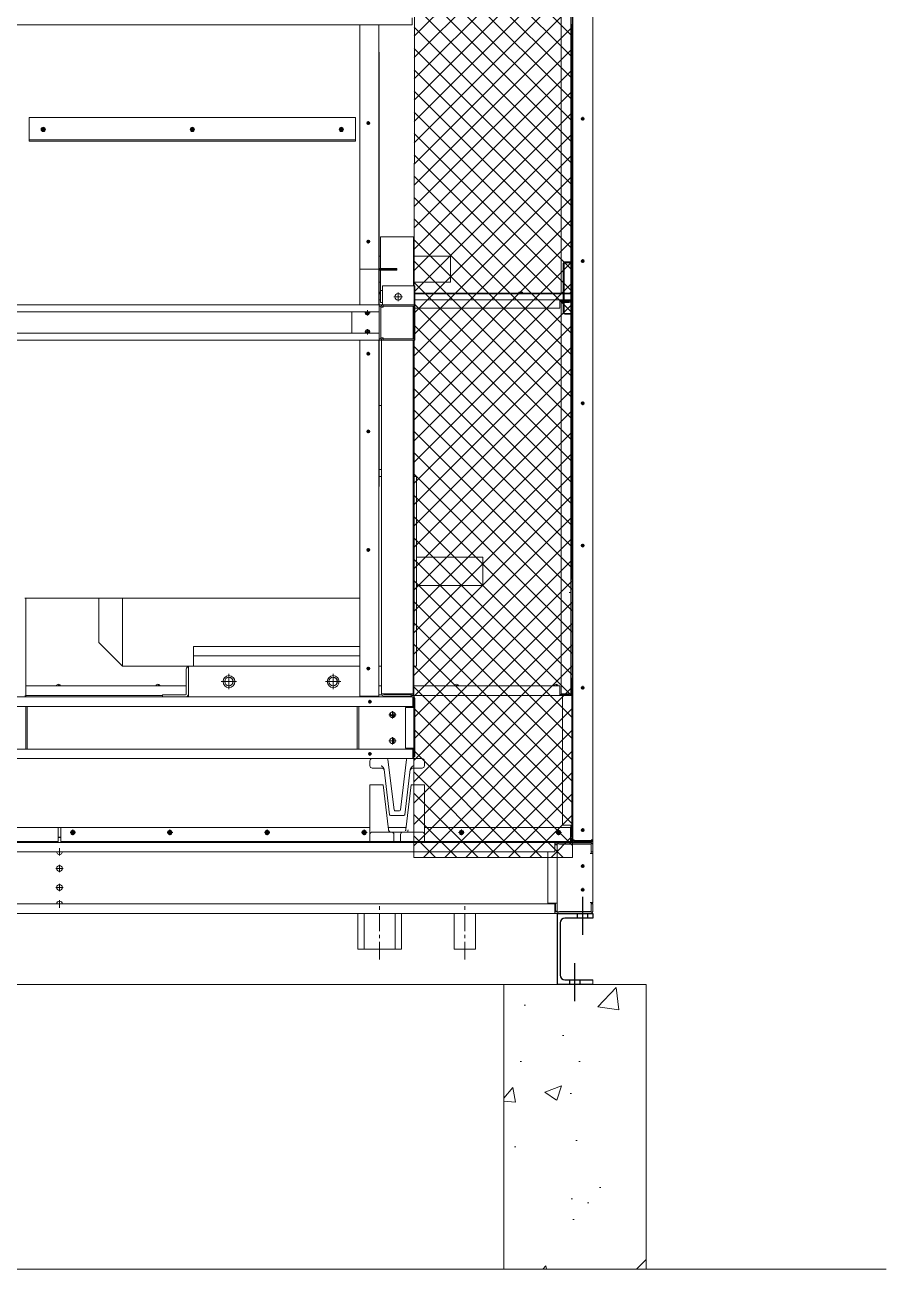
# Model space of a CAD drawing. Header units: millimetres. Extents: x -17070 to 45188, y -291348 to 34911.
# Drawn here: x 36825 to 38642, y 20949 to 23573 of the extents above; entities that cross this region are included whole.
import ezdxf

# ---------------------------------------------------------------- set-up
doc = ezdxf.new("R2010")
doc.units = ezdxf.units.MM
doc.linetypes.add('CENTER', pattern=[2, 1.25, -0.25, 0.25, -0.25])
doc.linetypes.add('CENTERX2', pattern=[4, 2.5, -0.5, 0.5, -0.5])
doc.layers.add('center', color=1, linetype='CENTER')
doc.layers.add('냉각탑_기초', color=23, linetype='Continuous')

# ---------------------------------------------------------------- blocks, each defined once
blk = doc.blocks.new('2')
at = {"lineweight": 5}
h = blk.add_hatch(dxfattribs=at)
h.set_pattern_fill('ANSI37', scale=10)
h.set_pattern_definition([(45, (-1253053.494, -466516.612), (-22.4506403, 22.4506403), []), (135, (-1253053.494, -466516.612), (-22.4506403, -22.4506403), [])])
h.paths.add_polyline_path([(37980.8, 21817), (37977, 23770.1), (37647, 23770.1), (37645.6, 21817)])
at = {"color": 7, "lineweight": 20, "ltscale": 0.280701}
for p, q in [((37981.2, 21853.9), (37981.2, 24895.7)), ((38023.2, 21853.9), (38023.2, 24895.7)), ((37957, 23007.3), (37957, 23768.7)), ((37977, 23770.1), (37977, 23072.8)), ((37979.6, 23291.3), (37979.6, 23668.9)), ((35104.4, 23572.8), (37642, 23572.8)), ((37531.7, 23572.8), (37531.7, 22982.6)), ((37571.7, 23572.8), (37571.7, 23057.4)), ((37642, 23587.8), (37642, 23572.8)), ((37571.7, 23515.4), (37572.9, 23515.4)), ((37572.9, 23515.4), (37572.9, 23513.7)), ((37572.9, 23513.7), (37572.9, 23059)), ((37522.9, 23377.4), (36833.9, 23377.4)), ((36833.9, 23327.4), (36833.9, 23377.4)), ((36863.9, 23356.3), (36863.9, 23348.5)), ((37178.4, 23356.3), (37178.4, 23348.5)), ((37492.9, 23356.3), (37492.9, 23348.5)), ((37522.9, 23377.4), (37522.9, 23327.4)), ((37545.8, 23365.8), (37553.6, 23365.8)), ((37549.7, 23369.7), (37549.7, 23361.9)), ((37998.3, 23374.8), (38006.1, 23374.8)), ((38002.2, 23378.7), (38002.2, 23370.9)), ((36833.9, 23330.6), (37522.9, 23330.6)), ((36860, 23352.4), (36867.8, 23352.4)), ((37174.5, 23352.4), (37182.3, 23352.4)), ((37489, 23352.4), (37496.8, 23352.4)), ((36833.9, 23327.4), (37522.9, 23327.4)), ((37979.2, 23196.7), (37979.2, 23289.7)), ((37981.2, 23289.7), (37979.2, 23289.7)), ((37981.2, 23196.7), (37979.2, 23196.7)), ((37979.6, 23111.2), (37979.6, 23195.1)), ((37549.7, 23119.7), (37549.7, 23111.9)), ((37575.4, 23059), (37575.4, 23125.6)), ((37645.4, 23125.6), (37575.4, 23125.6)), ((37645.4, 23057.4), (37645.4, 23125.6)), ((37545.8, 23115.8), (37553.6, 23115.8)), ((37979.6, 23074.3), (37979.6, 23111.2)), ((37979.6, 23111.2), (37981.2, 23111.2)), ((37572.9, 23084.9), (37575.4, 23084.9)), ((37645.4, 23084.9), (37723.2, 23084.9)), ((37723.2, 23084.9), (37723.2, 23033.3)), ((37961.2, 22965.9), (37961.2, 23069.7)), ((37962.8, 22965.9), (37962.8, 23069.7)), ((37978.1, 23072.8), (37964.3, 23072.8)), ((37978.1, 23071.2), (37964.3, 23071.2)), ((37977, 23071.2), (37977, 23009.7)), ((37979.6, 22964), (37979.6, 23071.6)), ((37998.3, 23074.8), (38006.1, 23074.8)), ((38002.2, 23078.7), (38002.2, 23070.9)), ((37531.7, 23057.4), (37568.9, 23057.4)), ((37571.7, 23057.4), (37568.9, 23057.4)), ((37571.7, 23057.4), (37571.7, 22982.6)), ((37610.1, 23059), (37572.9, 23059)), ((37610.1, 23057.4), (37572.9, 23057.4)), ((37610.1, 23055.8), (37572.9, 23055.8)), ((37572.9, 23055.8), (37572.9, 22982.6)), ((37575.4, 23055.8), (37575.4, 23012.6)), ((37610.1, 23059), (37610.1, 23055.8)), ((37645.4, 23057.4), (37645.4, 23022.6)), ((37572.9, 23029.9), (37575.4, 23029.9)), ((37647.9, 23022.6), (37579.4, 23022.6)), ((37579.4, 22982.2), (37579.4, 23022.6)), ((37645.4, 23029.9), (37723.2, 23029.9)), ((37647.9, 22977.4), (37647.9, 23022.6)), ((37723.2, 23033.3), (37723.2, 23029.9)), ((37572.9, 23007.2), (37575.4, 23007.2)), ((37572.9, 23005.9), (37575.4, 23005.9)), ((37575.4, 22992.7), (37572.9, 22992.7)), ((37579.4, 23012.6), (37575.4, 23012.6)), ((37575.4, 22987.6), (37575.4, 23012.6)), ((37579.4, 22987.6), (37575.4, 22987.6)), ((37603.8, 22999.1), (37622, 22999.1)), ((37612.9, 23008.2), (37612.9, 22990)), ((37647.9, 23007.2), (37961.2, 23007.2)), ((37647.9, 23005.9), (37961.2, 23005.9)), ((37961.2, 22992.7), (37647.9, 22992.7)), ((37953.9, 22975.2), (37953.9, 22991.9)), ((37953.9, 22991.9), (37961.2, 22991.9)), ((37961.2, 22990.7), (37953.9, 22990.7)), ((37961.2, 23007.3), (37957, 23007.3)), ((37957, 22988.6), (37961.2, 22988.6)), ((37957, 22988.6), (37957, 22987.5)), ((37957, 22987.5), (37961.2, 22987.5)), ((37957, 22161.9), (37957, 22987.5)), ((37973.5, 23007.3), (37962.8, 23007.3)), ((37962.8, 23007.2), (37977, 23007.2)), ((37962.8, 23005.9), (37977, 23005.9)), ((37977, 22992.7), (37962.8, 22992.7)), ((37962.8, 22991.9), (37973.9, 22991.9)), ((37973.9, 22990.7), (37962.8, 22990.7)), ((37962.8, 22988.6), (37973.9, 22988.6)), ((37962.8, 22987.5), (37973.9, 22987.5)), ((37973.9, 22992.7), (37973.9, 22991.9)), ((37973.9, 22990.7), (37973.9, 22991.9)), ((37975, 23007.2), (37975, 23007.6)), ((37975.4, 22989.6), (37975.4, 22992.7)), ((37977, 23007.2), (37977, 23009.7)), ((37977, 23005.9), (37977, 23007.2)), ((37977, 23005.9), (37977, 22993.8)), ((37977, 22989.6), (37977, 22993.8)), ((37977, 22989.6), (37977, 22964.4)), ((35173.4, 22982.6), (37573, 22982.6)), ((37573, 22967.6), (35173.4, 22967.6)), ((37514.7, 22967.6), (37514.7, 22922.6)), ((37542.1, 22965.5), (37553.8, 22965.5)), ((37547.9, 22971.3), (37547.9, 22959.6)), ((37573, 22982.6), (37574.7, 22982.6)), ((37573, 22982.6), (37573, 22977.4)), ((37573, 22979.4), (37576.2, 22979.4)), ((37573, 22922.6), (37573, 22977.4)), ((37574.7, 22982.6), (37579.4, 22982.6)), ((37576.2, 22910.8), (37576.2, 22979.4)), ((37581.4, 22977.4), (37576.2, 22977.4)), ((37579.4, 22982.6), (37580.9, 22982.6)), ((37642.7, 22982.6), (37581.4, 22982.6)), ((37581.4, 22982.6), (37581.4, 22977.4)), ((37581.4, 22979.4), (37644.7, 22979.4)), ((37644.7, 22979.4), (37644.7, 22910.8)), ((37647.9, 22967.6), (37644.7, 22967.6)), ((37647.9, 22922.6), (37647.9, 22977.4)), ((37953.9, 22975.2), (37647.9, 22975.2)), ((37978.1, 22964.4), (37964.3, 22964.4)), ((37978.1, 22962.8), (37964.3, 22962.8)), ((37977, 22962.8), (37977, 22377.5)), ((37979.6, 22961.3), (37979.6, 22961.3)), ((37979.6, 22961.3), (37979.6, 22924.4)), ((35173.4, 22922.6), (37573, 22922.6)), ((37542.1, 22925.5), (37553.8, 22925.5)), ((37547.9, 22931.3), (37547.9, 22919.6)), ((37573, 22907.6), (37573, 22922.6)), ((37576.2, 22910.8), (37573, 22910.8)), ((37581.4, 22912.8), (37576.2, 22912.8)), ((37579.4, 22907.6), (37579.4, 22908)), ((37581.4, 22912.8), (37581.4, 22907.6)), ((37581.4, 22910.8), (37642.7, 22910.8)), ((37644.7, 22910.8), (37581.4, 22910.8)), ((37647.9, 22922.6), (37644.7, 22922.6)), ((37647.9, 22922.6), (37647.9, 22912.8)), ((37647.9, 22907.6), (37647.9, 22912.8)), ((37979.6, 22861.9), (37979.6, 22924.4)), ((37979.6, 22924.4), (37981.2, 22924.4)), ((37573, 22907.6), (35173.4, 22907.6)), ((37531.7, 22907.6), (37531.7, 22157)), ((37549.7, 22883.3), (37549.7, 22875.5)), ((37571.7, 22907.6), (37571.7, 22158.2)), ((37572.9, 22907.6), (37573.2, 22907.6)), ((37572.9, 22907.6), (37572.9, 22804.6)), ((37574.7, 22907.6), (37573, 22907.6)), ((37573.2, 22907.6), (37574.7, 22907.6)), ((37574.7, 22907.6), (37579.4, 22907.6)), ((37574.7, 22907.6), (37574.7, 22907.6)), ((37574.7, 22907.6), (37577.7, 22907.6)), ((37577.7, 22907.6), (37577.7, 22162.1)), ((37581.4, 22907.6), (37579.4, 22907.6)), ((37579.4, 22907.6), (37580.9, 22907.6)), ((37580.9, 22907.6), (37581.4, 22907.6)), ((37642.7, 22907.6), (37581.4, 22907.6)), ((37647.9, 22907.6), (37642.7, 22907.6)), ((37642.7, 22907.6), (37647.9, 22907.6)), ((37644.7, 22907.6), (37644.7, 22162.1)), ((37647.9, 22907.6), (37644.7, 22907.6)), ((37545.8, 22879.4), (37553.6, 22879.4)), ((37979.2, 22767.3), (37979.2, 22860.3)), ((37981.2, 22860.3), (37979.2, 22860.3)), ((37572.9, 22804.6), (37572.9, 22599.4)), ((38002.2, 22778.7), (38002.2, 22770.9)), ((37577.7, 22770.4), (37572.9, 22770.4)), ((37981.2, 22767.3), (37979.2, 22767.3)), ((37979.6, 22634.9), (37979.6, 22765.7)), ((37998.3, 22774.8), (38006.1, 22774.8)), ((37545.8, 22715.4), (37553.6, 22715.4)), ((37549.7, 22719.3), (37549.7, 22711.5)), ((37572.9, 22635.4), (37577.7, 22635.4)), ((37572.9, 22620.4), (37577.7, 22620.4)), ((37644.7, 22620.4), (37651.2, 22620.4)), ((37651.2, 22620.4), (37651.2, 22420.4)), ((37979.2, 22534.9), (37979.2, 22634.9)), ((37981.2, 22634.9), (37979.2, 22634.9)), ((37571.7, 22599.4), (37572.9, 22599.4)), ((37981.2, 22534.9), (37979.2, 22534.9)), ((37979.6, 21995.2), (37979.6, 22534.9)), ((37545.8, 22465.4), (37553.6, 22465.4)), ((37549.7, 22469.3), (37549.7, 22461.5)), ((37998.3, 22474.8), (38006.1, 22474.8)), ((38002.2, 22478.7), (38002.2, 22470.9)), ((37651.2, 22450.4), (37791.2, 22450.4)), ((37791.2, 22450.4), (37791.2, 22420.4)), ((37651.2, 22420.4), (37651.2, 22220.4)), ((37791.2, 22420.4), (37791.2, 22390.4)), ((37651.2, 22390.4), (37791.2, 22390.4)), ((36825.1, 22363.9), (37531.7, 22363.9)), ((36827.1, 22363.9), (36827.1, 22157.6)), ((36981.2, 22363.9), (36981.2, 22270.4)), ((37031.2, 22363.9), (37031.2, 22220.4)), ((37975.4, 22375.7), (37975.4, 22375.7)), ((37977, 22375.7), (37977, 22377.5)), ((37977, 22375.7), (37977, 22161.9)), ((36981.2, 22270.4), (37031.2, 22220.4)), ((37531.7, 22261.7), (37180.7, 22261.7)), ((37180.7, 22261.7), (37180.7, 22242.4)), ((37531.7, 22242.4), (37180.7, 22242.4)), ((37180.7, 22242.4), (37180.7, 22220.4)), ((37031.2, 22220.4), (37172.2, 22220.4)), ((37165.7, 22161.9), (37165.7, 22213.9)), ((37170.2, 22217.4), (37169, 22219.5)), ((37170.2, 22155.4), (37170.2, 22219.5)), ((37170.2, 22213.9), (37170.2, 22161.9)), ((37531.7, 22220.4), (37172.2, 22220.4)), ((37255.7, 22204.1), (37255.7, 22171.6)), ((37475.7, 22204.1), (37475.7, 22171.6)), ((37545.8, 22215.4), (37553.6, 22215.4)), ((37549.7, 22219.3), (37549.7, 22211.5)), ((37571.7, 22220.4), (37577.7, 22220.4)), ((37644.7, 22220.4), (37651.2, 22220.4)), ((37981.2, 22203.6), (37981.2, 22203.6)), ((37981.2, 22203.6), (37981.2, 22203.6)), ((37981.2, 22203.6), (37981.2, 22203.6)), ((37981.2, 22203.6), (37981.2, 22203.6)), ((36827.1, 22178.8), (37165.7, 22178.8)), ((37239.5, 22187.9), (37272, 22187.9)), ((37459.5, 22187.9), (37492, 22187.9)), ((37571.7, 22178.8), (37577.7, 22178.8)), ((37644.7, 22178.8), (37953.9, 22178.8)), ((37953.9, 22158.8), (37953.9, 22178.8)), ((37977.2, 22198.8), (37977, 22198.8)), ((37977.2, 22195.4), (37977.2, 22198.8)), ((37977.2, 22195.4), (37979.2, 22195.4)), ((37977.2, 22195.4), (37977.2, 22163.8)), ((37979.2, 22195.4), (37979.2, 22158.4)), ((37981.2, 22195.4), (37981.2, 22195.4)), ((37981.2, 22195.4), (37981.2, 22195.4)), ((37998.3, 22174.8), (38006.1, 22174.8)), ((38002.2, 22178.7), (38002.2, 22170.9)), ((36787.9, 22155.4), (36827.1, 22155.4)), ((36825.1, 22157.6), (36827.1, 22157.6)), ((36825.1, 22157), (36827.1, 22157)), ((36827.1, 22158.8), (37115.7, 22158.8)), ((36827.1, 22157.6), (36827.1, 22157)), ((36827.1, 22155.4), (36827.1, 22157)), ((37643.5, 22155.4), (36827.1, 22155.4)), ((37163.7, 22159.9), (37115.7, 22159.9)), ((37115.7, 22155.4), (37115.7, 22159.9)), ((37169.5, 22158.8), (37170.2, 22158.8)), ((37531.7, 22157), (37568.9, 22157)), ((37531.7, 22157), (37531.7, 22155.4)), ((37568.9, 22155.4), (37531.7, 22155.4)), ((37553.1, 22149.3), (37553.1, 22141.5)), ((37568.9, 22157), (37571.7, 22157)), ((37571.1, 22156.5), (37571.5, 22156.4)), ((37578.3, 22159.9), (37571.7, 22159.9)), ((37571.7, 22158.2), (37571.7, 22157)), ((37577.7, 22162.1), (37582.4, 22162.1)), ((37640, 22162.1), (37582.4, 22162.1)), ((37582.4, 22160.6), (37640, 22160.6)), ((37582.4, 22157.4), (37640, 22157.4)), ((37615.7, 22157.4), (37615.7, 22155.4)), ((37644.7, 22162.1), (37640, 22162.1)), ((37640, 22157.4), (37640, 22160.6)), ((37643.4, 22158.8), (37973.9, 22158.8)), ((37643.5, 22150.7), (37643.5, 22155.4)), ((37643.5, 22150.7), (37648.2, 22150.7)), ((37643.5, 22150.7), (37643.5, 22135.4)), ((37645, 22133.4), (37645, 22150.7)), ((37648.2, 22047.4), (37648.2, 22150.7)), ((37953.9, 22160.4), (37973.9, 22160.4)), ((37973.9, 22158.8), (37953.9, 22158.8)), ((37957, 22161.9), (37973.9, 22161.9)), ((37957, 22161.9), (37973.9, 22161.9)), ((37959.2, 22158.4), (37959.2, 21885.2)), ((37959.2, 22158.4), (37975.8, 22158.4)), ((37973.9, 22161.9), (37973.9, 22160.4)), ((37973.9, 22160.4), (37973.9, 22158.8)), ((37973.9, 22158.8), (37973.9, 22158.8)), ((37975.4, 22161.9), (37975.4, 22161.9)), ((37975.8, 22158.4), (37979.2, 22158.4)), ((37977.2, 22163.8), (37977, 22163.8)), ((37977, 22161.9), (37977, 22161.9)), ((37977.2, 22158.4), (37977.2, 22163.8)), ((37979.2, 22158.4), (37979.2, 21863.2)), ((37643.5, 22135.4), (35218.3, 22135.4)), ((36827.1, 22135.4), (36827.1, 22045.4)), ((36830.3, 22135.4), (36830.3, 22045.4)), ((37526.5, 22135.4), (37526.5, 22045.4)), ((37529.7, 22135.4), (37529.7, 22045.4)), ((37549.2, 22145.4), (37557, 22145.4)), ((37596.9, 22116), (37596.9, 22122.5)), ((37600.7, 22125.7), (37600.7, 22110.1)), ((37603.8, 22116), (37603.8, 22123)), ((37628.2, 22047.4), (37628.2, 22133.4)), ((37628.2, 22133.4), (37643.5, 22133.4)), ((37643.5, 22133.4), (37648.2, 22133.4)), ((37592.9, 22117.9), (37608.5, 22117.9)), ((37606.4, 22116), (37596.9, 22116)), ((37599.5, 22115.2), (37599.5, 22116)), ((37599.5, 22115.2), (37606.1, 22115.2)), ((37602.7, 22114.6), (37602.7, 22112.2)), ((37600.7, 22070.7), (37600.7, 22055.1)), ((37602.7, 22068.5), (37602.7, 22057.2)), ((35218.3, 22045.4), (37643.5, 22045.4)), ((37592.9, 22062.9), (37608.5, 22062.9)), ((37643.5, 22047.4), (37628.2, 22047.4)), ((37643.5, 22047.4), (37648.2, 22047.4)), ((37643.5, 22045.4), (37643.5, 22025.4)), ((37645, 22030.1), (37645, 22047.4)), ((37648.2, 22047.4), (37648.2, 22030.1)), ((35218.3, 22025.4), (37643.5, 22025.4)), ((37549.2, 22035.4), (37557, 22035.4)), ((37553.1, 22039.3), (37553.1, 22031.5)), ((37553.2, 22020.4), (37553.2, 22010.4)), ((37604, 21917.1), (37590.9, 22023.6)), ((37630.5, 22023.6), (37617.4, 21917.1)), ((37643.5, 22030.1), (37645, 22030.1)), ((37643.5, 22025.4), (37658.2, 22025.4)), ((37648.2, 22030.1), (37645, 22030.1)), ((37658.2, 22025.4), (37663.2, 22025.4)), ((37668.2, 22020.4), (37668.2, 22010.4)), ((37558.2, 22005.4), (37563.2, 22005.4)), ((37563.2, 22005.4), (37578.3, 22005.4)), ((37594.8, 21907.1), (37583.1, 22002.3)), ((37626.7, 21907.1), (37638.4, 22002.3)), ((37658.2, 22005.4), (37643.2, 22005.4)), ((37658.2, 22005.4), (37663.2, 22005.4)), ((37981.2, 21995.2), (37979.6, 21995.2)), ((37980.2, 21995.2), (37980.2, 21958.8)), ((37553.2, 21850.4), (37553.2, 21970.4)), ((37553.2, 21970.4), (37558.2, 21970.4)), ((37558.2, 21970.4), (37575.9, 21970.4)), ((37581, 21970.4), (37575.9, 21970.4)), ((37592.5, 21876), (37581, 21970.4)), ((37628.9, 21876), (37640.5, 21970.4)), ((37640.5, 21970.4), (37645.5, 21970.4)), ((37668.2, 21970.4), (37645.5, 21970.4)), ((37668.2, 21970.4), (37668.2, 21875.4)), ((37980.2, 21958.8), (37979.2, 21958.8)), ((37979.2, 21952.2), (37979.5, 21951.8)), ((37979.5, 21958.2), (37979.5, 21951.8)), ((37980.2, 21953.3), (37979.5, 21951.8)), ((37980.2, 21953.3), (37980.2, 21958.3)), ((37980.2, 21953.3), (37981, 21951.8)), ((37981, 21958.4), (37981, 21951.8)), ((37981.2, 21952.3), (37981, 21951.8)), ((37606, 21915.4), (37615.5, 21915.4)), ((37979.2, 21915.3), (37979.5, 21915.8)), ((37979.5, 21905.8), (37979.5, 21915.8)), ((37980.2, 21914.3), (37979.5, 21915.8)), ((37980.2, 21914.3), (37981, 21915.8)), ((37980.2, 21914.3), (37980.2, 21907.3)), ((37981, 21905.8), (37981, 21915.8)), ((37981.2, 21915.2), (37981, 21915.8)), ((37596.8, 21905.4), (37624.7, 21905.4)), ((37979.2, 21885.2), (37959.2, 21885.2)), ((37977.2, 21879.8), (37977.2, 21885.2)), ((37979.2, 21906.2), (37979.5, 21905.8)), ((37980.2, 21907.3), (37979.5, 21905.8)), ((37980.2, 21907.3), (37981, 21905.8)), ((37981.2, 21906.3), (37981, 21905.8)), ((35851.2, 21879.8), (36895.2, 21879.8)), ((36901.2, 21879.8), (36895.2, 21879.8)), ((36895.2, 21879.8), (36895.2, 21848.8)), ((36895.2, 21859.8), (36901.2, 21859.8)), ((36901.2, 21858.8), (36895.2, 21858.8)), ((37553.2, 21879.8), (36901.2, 21879.8)), ((36901.2, 21879.8), (36901.2, 21848.8)), ((36920.4, 21869.8), (36932.1, 21869.8)), ((36926.2, 21875.6), (36926.2, 21863.9)), ((37125.4, 21869.8), (37137.1, 21869.8)), ((37131.2, 21875.6), (37131.2, 21863.9)), ((37330.4, 21869.8), (37342.1, 21869.8)), ((37336.2, 21875.6), (37336.2, 21863.9)), ((37535.4, 21869.8), (37547.1, 21869.8)), ((37541.2, 21875.6), (37541.2, 21863.9)), ((37558.2, 21870.4), (37563.2, 21870.4)), ((37563.2, 21870.4), (37598.7, 21870.4)), ((37629.4, 21879.8), (37592.1, 21879.8)), ((37592.5, 21876), (37592.7, 21874.8)), ((37598.7, 21870.4), (37622.7, 21870.4)), ((37603.7, 21850.4), (37603.7, 21865.4)), ((37617.7, 21850.4), (37617.7, 21865.4)), ((37663.2, 21870.4), (37622.7, 21870.4)), ((37623.8, 21870.4), (37623.8, 21870.4)), ((37627.1, 21871.6), (37627, 21871.5)), ((37628.9, 21876), (37628.8, 21874.8)), ((37633.9, 21875.4), (37632.7, 21870.4)), ((37976.2, 21879.8), (37668.2, 21879.8)), ((37668.2, 21865.4), (37668.2, 21875.4)), ((37668.2, 21850.4), (37668.2, 21865.4)), ((37740.4, 21869.8), (37752.1, 21869.8)), ((37746.2, 21875.6), (37746.2, 21863.9)), ((37945.4, 21869.8), (37957.1, 21869.8)), ((37951.2, 21875.6), (37951.2, 21863.9)), ((37977.2, 21879.8), (37976.2, 21879.8)), ((37976.2, 21879.8), (37976.2, 21848.8)), ((37976.2, 21859.8), (37977.2, 21859.8)), ((37977.2, 21858.8), (37976.2, 21858.8)), ((37977.2, 21879.8), (37977.2, 21863.2)), ((37979.2, 21863.2), (37977.2, 21863.2)), ((37977.2, 21863.2), (37977.2, 21859.8)), ((37977.2, 21848.8), (37977.2, 21858.8)), ((37998.3, 21874.8), (38006.1, 21874.8)), ((38002.2, 21878.7), (38002.2, 21870.9)), ((34802.9, 21848.8), (38018, 21848.8)), ((35851.2, 21850.4), (36895.2, 21850.4)), ((36898.2, 21836.6), (36898.2, 21821)), ((36901.2, 21850.4), (37976.2, 21850.4)), ((37943.5, 21848.8), (37943.5, 21843.6)), ((37943.5, 21845.6), (37945, 21845.6)), ((37948.2, 21843.6), (37943.5, 21843.6)), ((37943.5, 21843.6), (37943.5, 21828.8)), ((37945, 21843.6), (37945, 21845.6)), ((37945, 21845.6), (37948.2, 21845.6)), ((37948.2, 21845.6), (37948.2, 21843.6)), ((37948.2, 21843.6), (37948.2, 21704)), ((37948.9, 21845.6), (37953.4, 21845.6)), ((37949.2, 21846.5), (37950.5, 21845.6)), ((37953.4, 21845.6), (38018, 21845.6)), ((37953.4, 21844.7), (37953.4, 21845.6)), ((38020, 21844.7), (37953.4, 21844.7)), ((37977.2, 21844.7), (37977.2, 21845.6)), ((37979.2, 21848.8), (37979.2, 21855.4)), ((37979.2, 21844.7), (37979.2, 21845.6)), ((37981.2, 21853.9), (37981.2, 21848.8)), ((37981.2, 21853.9), (37984.3, 21853.9)), ((37981.2, 21845.6), (37981.2, 21844.7)), ((37984.3, 21850.8), (37984.3, 21853.9)), ((38023.2, 21852.4), (37984.3, 21852.4)), ((38023.2, 21852.4), (37984.3, 21852.4)), ((38023.2, 21850.8), (37984.3, 21850.8)), ((38020, 21844.7), (38020, 21825.6)), ((38023.2, 21853.9), (38020.1, 21853.9)), ((38023.2, 21853.9), (38023.2, 21843.6)), ((38023.2, 21843.6), (38023.2, 21828.8)), ((37943.5, 21828.8), (34802.9, 21828.8)), ((36890.4, 21828.8), (36906, 21828.8)), ((37928.2, 21720.8), (37928.2, 21828.8)), ((38023.2, 21825.6), (38018, 21825.6)), ((38023.2, 21828.8), (38020, 21828.8)), ((38023.2, 21828.8), (38023.2, 21825.6)), ((38023.2, 21825.6), (38023.2, 21722)), ((36890.4, 21793.8), (36906, 21793.8)), ((36898.2, 21801.6), (36898.2, 21786)), ((37998.3, 21798.8), (38006.1, 21798.8)), ((37999.6, 21797.3), (38002.8, 21801.7)), ((38002.2, 21802.7), (38002.2, 21794.9)), ((36890.4, 21753.8), (36906, 21753.8)), ((36898.2, 21761.6), (36898.2, 21746)), ((37998.3, 21748.8), (38006.1, 21748.8)), ((38002.2, 21752.7), (38002.2, 21744.9)), ((34803.4, 21718.8), (37943, 21718.8)), ((36890.4, 21718.8), (36906, 21718.8)), ((36898.2, 21726.6), (36898.2, 21711)), ((37948.2, 21720.8), (37928.2, 21720.8)), ((37943, 21718.8), (37943, 21704)), ((37943, 21704), (37943, 21698.8)), ((37943, 21704), (37945, 21704)), ((37943, 21702), (37948.2, 21702)), ((37945, 21702), (37945, 21720.8)), ((37948.2, 21703.5), (37945, 21703.5)), ((37948.2, 21703.9), (37948.2, 21702)), ((37948.9, 21702), (37953.4, 21702)), ((37949.2, 21701), (37950.5, 21702)), ((37953.4, 21702.9), (37953.4, 21702)), ((37953.4, 21702.9), (38020, 21702.9)), ((37953.4, 21702), (38018, 21702)), ((37979.2, 21702.2), (37975.8, 21702.2)), ((37977.2, 21702), (37977.2, 21702.2)), ((37979.2, 21702.9), (37979.2, 21702)), ((37981.2, 21702.9), (37981.2, 21702.2)), ((37981.2, 21702.2), (37981.2, 21702.2)), ((38018, 21722), (38023.2, 21722)), ((38020, 21722), (38020, 21702.9)), ((38020, 21720.8), (38023.2, 21720.8)), ((38023.2, 21718.8), (38020, 21718.8)), ((38021.2, 21720.8), (38021.2, 21718.8)), ((38023.2, 21722), (38023.2, 21720.8)), ((38023.2, 21718.8), (38023.2, 21704)), ((38023.2, 21704), (38023.2, 21702.2)), ((34803.4, 21698.8), (37943, 21698.8)), ((37953.4, 21698.8), (37943, 21698.8)), ((38018, 21698.8), (37953.4, 21698.8)), ((38019.8, 21698.8), (38018, 21698.8))]:
    blk.add_line(p, q, dxfattribs=at)
at = {"color": 1, "linetype": 'CENTERX2', "ltscale": 50}
for p, q in [((38002.2, 21653.8), (38002.2, 21733.8)), ((37985.7, 21513.8), (37985.7, 21593.8))]:
    blk.add_line(p, q, dxfattribs=at)
at = {"lineweight": 5}
for p, q in [((37527.6, 21623.8), (37527.6, 21698.8)), ((37541.1, 21623.8), (37541.1, 21698.8)), ((37606.1, 21623.8), (37606.1, 21698.8)), ((37619.6, 21623.8), (37619.6, 21698.8)), ((37731.1, 21623.8), (37731.1, 21698.8)), ((37776.1, 21623.8), (37776.1, 21698.8)), ((34798.2, 21548.8), (37948.2, 21548.8))]:
    blk.add_line(p, q, dxfattribs=at)
at = {"color": 7, "lineweight": 25, "ltscale": 0.125}
for p, q in [((37948.2, 21698.8), (38023.2, 21698.8)), ((38023.2, 21548.8), (37948.2, 21548.8))]:
    blk.add_line(p, q, dxfattribs=at)
at = {"ltscale": 25}
blk.add_line((37948.2, 21698.8), (37948.2, 21548.8), dxfattribs=at)
at = {"color": 7, "lineweight": 25, "ltscale": 0.091667}
blk.add_line((37954.7, 21678.8), (37954.7, 21568.8), dxfattribs=at)
at = {"color": 7, "lineweight": 25, "ltscale": 0.05125}
for p, q in [((38023.2, 21688.8), (37964.7, 21688.8)), ((37964.7, 21558.8), (38023.2, 21558.8))]:
    blk.add_line(p, q, dxfattribs=at)
for p, q in [((37991.2, 21688.8), (37991.2, 21698.8)), ((38013.2, 21688.8), (38013.2, 21698.8)), ((37974.7, 21548.8), (37974.7, 21558.8)), ((37996.7, 21548.8), (37996.7, 21558.8))]:
    blk.add_line(p, q)
at = {"color": 7, "lineweight": 25, "ltscale": 0.008333}
blk.add_line((38023.2, 21698.8), (38023.2, 21688.8), dxfattribs=at)
at = {"color": 7, "lineweight": 20}
for p, q in [((37619.6, 21623.8), (37527.6, 21623.8)), ((37776.1, 21623.8), (37731.1, 21623.8))]:
    blk.add_line(p, q, dxfattribs=at)
at = {"color": 7, "lineweight": 15, "ltscale": 0.0625}
blk.add_line((38023.2, 21558.8), (38023.2, 21548.8), dxfattribs=at)
at = {"color": 0, "lineweight": 20}
blk.add_lwpolyline([(37647, 23770.1), (37977, 23770.1), (37980.8, 21817), (37645.6, 21817)], close=True, dxfattribs=at)
at = {"color": 7, "lineweight": 20, "ltscale": 0.280701}
for centre, radius in [((36863.9, 23352.4), 4.5), ((36863.9, 23352.4), 3), ((37178.4, 23352.4), 4.5), ((37178.4, 23352.4), 3), ((37492.9, 23352.4), 4.5), ((37492.9, 23352.4), 3), ((37549.7, 23365.8), 3), ((38002.2, 23374.8), 3), ((37549.7, 23115.8), 3), ((38002.2, 23074.8), 3), ((37612.9, 22999.1), 7), ((37549.7, 22879.4), 3), ((38002.2, 22774.8), 3), ((37549.7, 22715.4), 3), ((37549.7, 22465.4), 3), ((38002.2, 22474.8), 3), ((37255.7, 22187.9), 12.5), ((37475.7, 22187.9), 12.5), ((37549.7, 22215.4), 3), ((37255.7, 22187.9), 9), ((37475.7, 22187.9), 9), ((38002.2, 22174.8), 3), ((37553.1, 22145.4), 3), ((37600.7, 22117.9), 6), ((37600.7, 22062.9), 6), ((37553.1, 22035.4), 3), ((36926.2, 21869.8), 4.5), ((36926.2, 21869.8), 3), ((37131.2, 21869.8), 4.5), ((37131.2, 21869.8), 3), ((37336.2, 21869.8), 4.5), ((37336.2, 21869.8), 3), ((37541.2, 21869.8), 4.5), ((37541.2, 21869.8), 3), ((37746.2, 21869.8), 4.5), ((37746.2, 21869.8), 3), ((37951.2, 21869.8), 4.5), ((37951.2, 21869.8), 3), ((38002.2, 21874.8), 3), ((36898.2, 21793.8), 6), ((38002.2, 21798.8), 3), ((36898.2, 21753.8), 6), ((38002.2, 21748.8), 3)]:
    blk.add_circle(centre, radius, dxfattribs=at)
for centre, radius, start, end in [((37576.9, 23578), 5.2, 269.7849, 270), ((37641.5, 23578), 5.2, 270, 270.214), ((37984.3, 23527.9), 3.1, 180, 180.5315), ((37982.7, 23289.7), 3.5, 115.3741, 180), ((37982.7, 23196.7), 3.5, 180, 244.6259), ((37964.3, 23069.7), 3.1, 90, 180), ((37964.3, 23069.7), 1.5, 90, 180), ((37978.1, 23074.3), 1.5, 270, 0), ((37978.1, 23074.3), 3.1, 270, 0), ((37572.9, 23060.2), 1.2, 180, 270), ((37572.9, 23060.2), 2.8, 244.624, 270), ((37572.9, 23054.6), 2.8, 90, 115.376), ((37572.9, 23054.6), 1.2, 90, 180), ((37547.9, 22965.5), 4.5, 152.1808, 27.8192), ((37547.9, 22965.5), 4.5, 152.1815, 27.8185), ((37547.9, 22965.5), 3, 135.5708, 44.4292), ((37581.4, 22977.4), 5.2, 90, 180), ((37581.4, 22977.4), 2, 90, 180), ((37642.7, 22977.4), 5.2, 0, 90), ((37964.3, 22965.9), 3.1, 180, 270), ((37964.3, 22965.9), 1.5, 180, 270), ((37978.1, 22961.3), 3.1, 0, 90), ((37978.1, 22961.3), 1.5, 0, 90), ((37547.9, 22925.5), 4.5, 319.8772, 220.1227), ((37547.9, 22925.5), 4.5, 319.8764, 220.1235), ((37547.9, 22925.5), 3, 284.8411, 255.1589), ((37581.4, 22912.8), 5.2, 180, 270), ((37581.4, 22912.8), 2, 180, 270), ((37642.7, 22912.8), 5.2, 270, 0), ((37982.7, 22860.3), 3.5, 115.3741, 180), ((37982.7, 22767.3), 3.5, 180, 244.6259), ((37984.3, 22557.7), 3.1, 179.4684, 180), ((37172.2, 22213.9), 6.5, 90, 180), ((36898.2, 22177.8), 3, 62.3709, 159.7606), ((37108.2, 22177.8), 3, 62.3709, 159.7606), ((37738.2, 22177.8), 3, 62.3709, 159.7606), ((37948.2, 22177.8), 3, 62.3709, 159.7606), ((37163.7, 22161.9), 2, 270, 0), ((37163.7, 22161.9), 6.5, 270.4522, 0), ((37568.9, 22158.2), 2.8, 270, 334.6203), ((37565.4, 22158.3), 6.36, 342.8204, 348.4673), ((37582.4, 22162.1), 4.7, 180, 270), ((37582.4, 22162.1), 1.5, 180, 270), ((37640, 22162.1), 4.7, 270, 0), ((37640, 22162.1), 1.5, 270, 0), ((37643.5, 22150.7), 4.7, 0, 90), ((37643.5, 22150.7), 1.5, 0, 90), ((37602.1, 22114.6), 0.6, 0, 90), ((37115.4, 22030.1), 4.7, 269.72, 270), ((37181, 22030.1), 4.7, 270, 270.28), ((37558.2, 22020.4), 5, 90, 180), ((37557.9, 22030.1), 4.7, 269.7229, 270), ((37589, 22023.4), 2, 7, 90), ((37632.5, 22023.4), 2, 90, 173), ((37643.5, 22030.1), 1.5, 270, 0), ((37663.2, 22020.4), 5, 0, 90), ((37558.2, 22010.4), 5, 180, 270), ((37578.3, 22000.4), 5, 7, 90), ((37643.2, 22000.4), 5, 90, 173), ((37663.2, 22010.4), 5, 270, 0), ((37606, 21917.4), 2, 187, 270), ((37615.5, 21917.4), 2, 270, 353), ((37596.8, 21907.4), 2, 187, 270), ((37624.7, 21907.4), 2, 270, 353), ((37558.2, 21865.4), 5, 90, 180), ((37597.7, 21875.4), 5, 187.0004, 269.8075), ((37597.6, 21875.4), 4.97, 189.5501, 207.8016), ((37597.7, 21875.4), 5.08, 198.4501, 207.4918), ((37598.7, 21865.4), 5, 360, 90), ((37622.7, 21865.4), 5, 90, 180), ((37623.8, 21875.6), 5.19, 270.3847, 273.9534), ((37623.8, 21875.4), 4.97, 332.1921, 350.4624), ((37663.2, 21865.4), 5, 0, 90), ((38002.2, 21875.8), 3, 189.6002, 350.4148), ((37953.4, 21843.6), 5.2, 90, 180), ((37984.3, 21853.9), 3.1, 180, 270), ((37984.3, 21853.9), 1.5, 180, 270), ((38018, 21843.6), 5.2, 0, 90), ((38018, 21843.6), 2, 33.3671, 90), ((36898.2, 21828.8), 6, 180, 0.0005), ((36898.2, 21718.8), 6, 0, 180), ((37953.4, 21704), 5.2, 180, 270), ((37984.6, 21702.2), 3.4, 180, 183.3723), ((37982.2, 21702.2), 0.955, 180.0657, 192.1536), ((38018, 21704), 5.2, 270, 0), ((38018, 21704), 2, 270, 326.6331), ((38019.8, 21702.2), 3.4, 270, 0), ((37984.6, 21702.2), 3.4, 269.0724, 270)]:
    blk.add_arc(centre, radius, start, end, dxfattribs=at)
at = {"color": 7, "lineweight": 25}
for centre, start, end in [((37964.7, 21678.8), 90, 180), ((37964.7, 21568.8), 180, 270)]:
    blk.add_arc(centre, 10, start, end, dxfattribs=at)
at = {"color": 7, "lineweight": 20, "ltscale": 0.280701, "extrusion": (0, 0, -1)}
for centre, major_axis, ratio, start_param, end_param in [((37571, 23007), (4.5, 0), 0.681998, 5.162778, 6.14107), ((37571, 23005.6), (4.5, 0), 0.681998, 5.162778, 5.708154), ((37871, 23007), (-4.5, 0), 0.681998, 0.067303, 1.570796), ((37871, 23005.6), (-4.5, 0), 0.681998, 0.575031, 1.570796), ((37871, 23007), (4.5, 0), 0.681998, 4.712389, 6.215882), ((37871, 23005.6), (4.5, 0), 0.681998, 4.712389, 5.708154), ((37973.5, 23009.7), (3.5, 0), 0.681998, 6.283185, 7.853982), ((37973.9, 22989.6), (3.1, 0), 0.681998, 0, 1.570796), ((37973.9, 22989.6), (1.5, 0), 0.681998, 0, 1.570796), ((37973.9, 22377.5), (3.1, 0), 0.681998, 0, 1.570796), ((37973.9, 22375.7), (3.1, 0), 0.000436, 5.208009, 6.283185), ((37551.7, 22212.5), (-3, 0), 0.866065, 0.009602, 1.901372), ((37551.7, 22211.7), (-3, 0), 0.866065, 0.304805, 1.831651), ((36896, 22177.8), (-4.5, 0), 1, 0.228118, 2.913474), ((37106, 22177.8), (-4.5, 0), 1, 0.228118, 2.913474), ((37736, 22177.8), (-4.5, 0), 1, 0.228118, 2.913474), ((37946, 22177.8), (-4.5, 0), 1, 0.228118, 2.913474), ((36971, 22158.8), (4.5, 0), 0.000436, 3.141622, 6.283214), ((36971, 22158.8), (4.5, 0), 0.000436, 2.070796, 3.141622), ((36971, 22158.8), (4.5, 0), 0.000436, 0.000029, 2.070796), ((37568.9, 22157), (2.8, 0), 0.499932, 0.448652, 1.029298), ((37871, 22158.8), (4.5, 0), 0.000436, 0.000029, 3.141622), ((37871, 22158.8), (4.5, 0), 0.000436, 3.141622, 5.212389), ((37871, 22158.8), (4.5, 0), 0.000436, 5.212389, 6.283214), ((37973.9, 22161.9), (-3.1, 0), 0.000436, 3.141593, 4.712389), ((37973.9, 22161.9), (-1.5, 0), 0.000436, 3.141593, 4.712389), ((37973.9, 22161.9), (3.1, 0), 0.000436, 4.712389, 6.283185), ((37973.9, 22161.9), (1.5, 0), 0.000436, 4.712389, 6.283185), ((37978.4, 21998), (1.2, 0), 0.087156, 5.442115, 6.283185), ((37978.4, 21958.5), (-2.8, 0), 0.087156, 3.141593, 4.422637), ((36897.8, 21859), (2.5, 0), 0.458953, 3.141564, 3.885569), ((36897.8, 21859), (2.5, 0), 0.458953, 2.925771, 3.141564), ((36897.8, 21857.9), (2.5, 0), 0.458953, 3.938292, 5.486485), ((36897.8, 21859), (2.5, 0), 0.458953, 5.539208, 5.783185), ((36897.8, 21859), (2.5, 0), 0.458953, 5.783185, 6.283156), ((36897.8, 21859), (2.5, 0), 0.458953, 6.283156, 6.499007), ((37975.8, 21855.4), (-3.4, 0), 0.999978, 1.995186, 3.141593)]:
    blk.add_ellipse(centre, major_axis=major_axis, ratio=ratio, start_param=start_param, end_param=end_param, dxfattribs=at)
at = {"color": 7, "lineweight": 20, "ltscale": 0.280701}
for points in [[(37172.2, 22220.4), (37171.8, 22220.4), (37171.4, 22220.3), (37171, 22220.1), (37170.6, 22219.9), (37170.2, 22219.5)], [(37948.9, 21845.6), (37948.6, 21845.2), (37948.4, 21844.8), (37948.3, 21844.4), (37948.2, 21844), (37948.2, 21843.6)], [(37948.9, 21702), (37948.6, 21702.4), (37948.4, 21702.8), (37948.3, 21703.2), (37948.2, 21703.6), (37948.2, 21704)]]:
    blk.add_open_spline(points, degree=5, dxfattribs=at)
for points, knots in [([(37255.7, 22196.9), (37256.6, 22196.8), (37257.4, 22196.7), (37258.2, 22196.4), (37259.8, 22195.7), (37261.1, 22194.7), (37261.7, 22194.2), (37262.7, 22192.9), (37263.4, 22191.4), (37263.6, 22190.7), (37263.8, 22189.6), (37263.9, 22188.6), (37263.9, 22188.4), (37263.9, 22188.1), (37263.9, 22187.9)], [0, 0, 0, 0, 0, 0, 5.917955, 5.917955, 5.917955, 11.759022, 11.759022, 11.759022, 17.51113, 17.51113, 17.51113, 19.269457, 19.269457, 19.269457, 19.269457, 19.269457, 19.269457]), ([(37255.7, 22178.9), (37256.6, 22178.9), (37257.4, 22179.1), (37258.2, 22179.3), (37259.8, 22180), (37261.1, 22181), (37261.7, 22181.6), (37262.7, 22182.9), (37263.4, 22184.4), (37263.6, 22185.1), (37263.8, 22186.1), (37263.9, 22187.2), (37263.9, 22187.4), (37263.9, 22187.6), (37263.9, 22187.9)], [0, 0, 0, 0, 0, 0, 5.917898, 5.917898, 5.917898, 11.759009, 11.759009, 11.759009, 17.511215, 17.511215, 17.511215, 19.269546, 19.269546, 19.269546, 19.269546, 19.269546, 19.269546]), ([(37475.7, 22196.9), (37476.6, 22196.8), (37477.4, 22196.7), (37478.2, 22196.4), (37479.8, 22195.7), (37481.1, 22194.7), (37481.7, 22194.2), (37482.7, 22192.9), (37483.4, 22191.4), (37483.6, 22190.7), (37483.8, 22189.6), (37483.9, 22188.6), (37483.9, 22188.4), (37483.9, 22188.1), (37483.9, 22187.9)], [0, 0, 0, 0, 0, 0, 5.917955, 5.917955, 5.917955, 11.759022, 11.759022, 11.759022, 17.51113, 17.51113, 17.51113, 19.269457, 19.269457, 19.269457, 19.269457, 19.269457, 19.269457]), ([(37475.7, 22178.9), (37476.6, 22178.9), (37477.4, 22179.1), (37478.2, 22179.3), (37479.8, 22180), (37481.1, 22181), (37481.7, 22181.6), (37482.7, 22182.9), (37483.4, 22184.4), (37483.6, 22185.1), (37483.8, 22186.1), (37483.9, 22187.2), (37483.9, 22187.4), (37483.9, 22187.6), (37483.9, 22187.9)], [0, 0, 0, 0, 0, 0, 5.917898, 5.917898, 5.917898, 11.759009, 11.759009, 11.759009, 17.511215, 17.511215, 17.511215, 19.269546, 19.269546, 19.269546, 19.269546, 19.269546, 19.269546]), ([(37583.1, 22002.3), (37583.1, 22002.7), (37583, 22003), (37582.9, 22003.4), (37582.7, 22004), (37582.4, 22004.7), (37582.3, 22005), (37581.9, 22005.7), (37581.5, 22006.3), (37581.2, 22006.6), (37580.7, 22007.2), (37580.1, 22007.8), (37579.8, 22008.1), (37579.2, 22008.7), (37578.5, 22009.2), (37578.2, 22009.5), (37577.7, 22009.9), (37577.3, 22010.2), (37577.3, 22010.2), (37577.2, 22010.3), (37577.1, 22010.4)], [0, 0, 0, 0, 0, 0, 2.255203, 2.255203, 2.255203, 4.814439, 4.814439, 4.814439, 7.821689, 7.821689, 7.821689, 11.45238, 11.45238, 11.45238, 15.709201, 15.709201, 15.709201, 16.735664, 16.735664, 16.735664, 16.735664, 16.735664, 16.735664]), ([(37638.4, 22002.3), (37638.4, 22002.7), (37638.5, 22003), (37638.6, 22003.4), (37638.8, 22004), (37639, 22004.7), (37639.2, 22005), (37639.6, 22005.7), (37640, 22006.3), (37640.3, 22006.6), (37640.8, 22007.2), (37641.3, 22007.8), (37641.6, 22008.1), (37642.3, 22008.7), (37642.9, 22009.2), (37643.3, 22009.5), (37643.7, 22009.9), (37644.2, 22010.2), (37644.2, 22010.2), (37644.3, 22010.3), (37644.4, 22010.4)], [0, 0, 0, 0, 0, 0, 2.255207, 2.255207, 2.255207, 4.814432, 4.814432, 4.814432, 7.821683, 7.821683, 7.821683, 11.452376, 11.452376, 11.452376, 15.709177, 15.709177, 15.709177, 16.735649, 16.735649, 16.735649, 16.735649, 16.735649, 16.735649])]:
    blk.add_open_spline(points, degree=5, knots=knots, dxfattribs=at)
at = {"layer": 'center', "lineweight": 20, "ltscale": 30}
for p, q in [((37573.6, 21601.6), (37573.6, 21715)), ((37753.6, 21601.6), (37753.6, 21715))]:
    blk.add_line(p, q, dxfattribs=at)

msp = doc.modelspace()

# ---------------------------------------------------------------- hatches: boundary and pattern name
at = {"layer": '냉각탑_기초', "lineweight": 20, "ltscale": 30}
h = msp.add_hatch(dxfattribs=at)
h.set_pattern_fill('AR-CONC', color=256, scale=50, style=0)
h.set_pattern_definition([(50, (21077.2, 5007.46), (358.63, -31.376), [37.5, -412.5]), (355, (21077.2, 5007.46), (-69.3757, 376.096), [30, -330]), (100.4514, (21107.1, 5004.85), (289.2547, 344.72), [31.87, -350.571]), (46.1842, (21077.2, 5107.46), (533.6205, -82.7595), [56.25, -618.75]), (96.6356, (21121.7, 5100.57), (467.331, 487.059), [47.805, -525.856]), (351.1842, (21077.2, 5107.46), (467.331, 487.059), [45, -495]), (21, (21127.2, 5082.46), (298.4535, -201.3094), [37.5, -412.5]), (326, (21127.2, 5082.46), (121.6577, 362.575), [30, -330]), (71.4514, (21152.08, 5065.7), (420.1113, 161.265), [31.87, -350.571]), (37.5, (21077.21, 5007.46), (6.0799, 166.4469), [0, -326, 0, -335, 0, -331.25]), (7.5, (21077.2, 5007.46), (131.5348, 197.2059), [0, -191, 0, -318.5, 0, -126.25]), (327.5, (20965.71, 5007.46), (266.9112, -11.2774), [0, -125, 0, -390, 0, -517.5]), (317.5, (20915.7, 5007.46), (291.593, 50.0525), [0, -162.5, 0, -259, 0, -367.5])])
h.paths.add_polyline_path([(37835.7, 21548.8), (38135.7, 21548.8), (38135.7, 20948.8), (37835.7, 20948.8)])

# ---------------------------------------------------------------- linework, layer by layer
msp.add_line((34198.6, 20948.8), (38642.3, 20948.8), dxfattribs=at)
msp.add_lwpolyline([(38135.7, 20948.8), (38135.7, 21548.8), (37835.7, 21548.8), (37835.7, 20948.8)], dxfattribs=at)

# ---------------------------------------------------------------- block references
msp.add_blockref('2', (0, 0))

doc.saveas('drawing.dxf')
